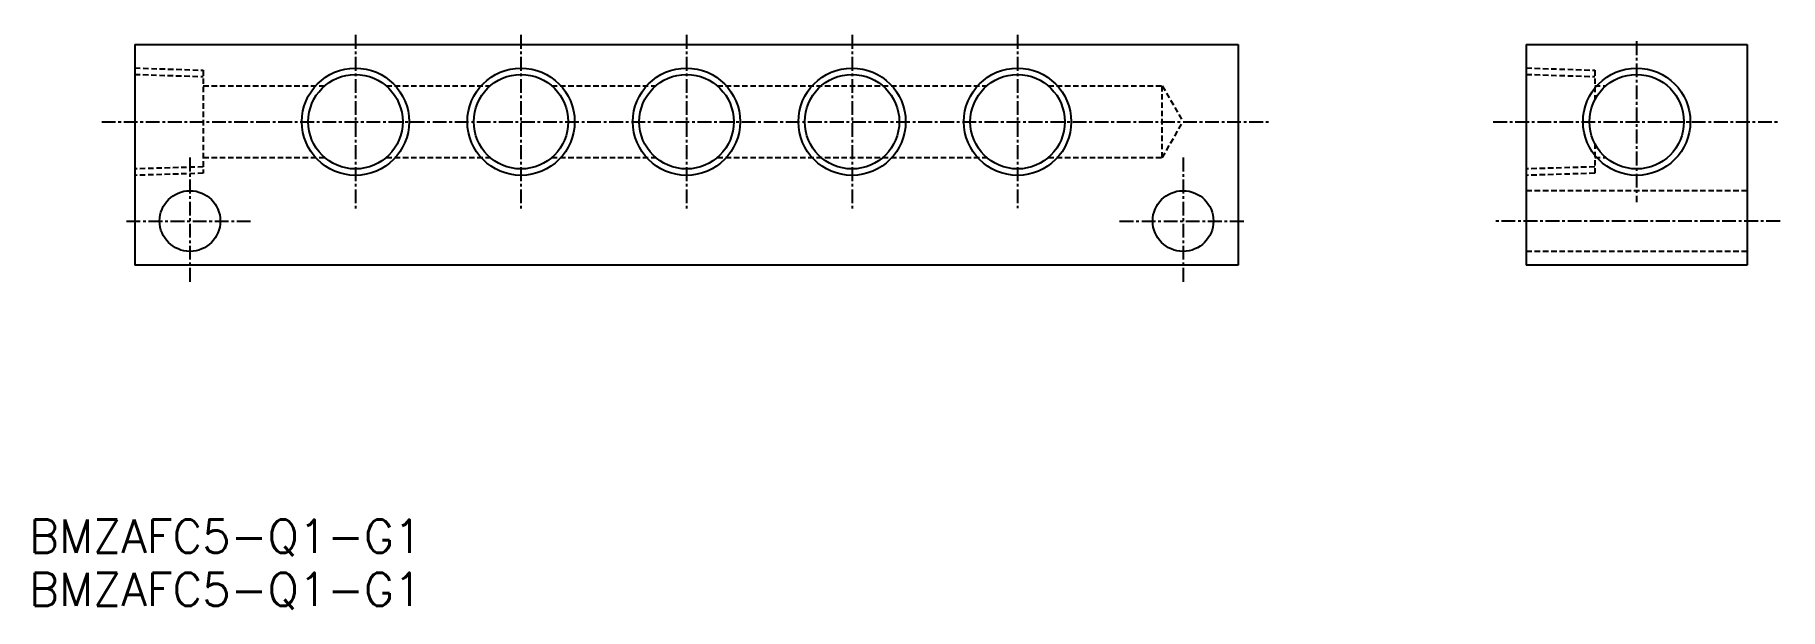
# Model space of a CAD drawing. Extents: x 592 to 750, y 178 to 230.
import ezdxf

# ---------------------------------------------------------------- set-up
doc = ezdxf.new("R2010")
doc.units = 0
doc.linetypes.add('CENTER', pattern=[2, 1.25, -0.25, 0.25, -0.25])
doc.linetypes.add('DASHED', pattern=[0.75, 0.5, -0.25])
doc.layers.get('0').update_dxf_attribs({"linetype": 'CONTINUOUS'})
doc.layers.add('CENTER', color=1, linetype='CENTER')
doc.styles.get("Standard").update_dxf_attribs({"font": 'txt.shx', "bigfont": 'extfont.shx'})

msp = doc.modelspace()

# ---------------------------------------------------------------- linework, layer by layer
at = {"color": 7, "linetype": 'CONTINUOUS'}
for p, q in [((601.16, 229.42), (701.16, 229.42)), ((601.16, 229.42), (601.16, 209.42)), ((701.16, 229.42), (701.16, 209.42)), ((727.27, 229.42), (727.27, 209.42)), ((727.27, 229.42), (747.27, 229.42)), ((747.27, 229.42), (747.27, 209.42)), ((601.16, 227.67), (601.16, 217.17)), ((701.16, 209.42), (601.16, 209.42)), ((747.27, 209.42), (727.27, 209.42))]:
    msp.add_line(p, q, dxfattribs=at)
at = {"color": 3, "linetype": 'DASHED'}
for p, q in [((601.14, 226.71), (607.36, 226.51)), ((601.16, 227.29), (607.36, 227.09)), ((607.36, 227.09), (607.36, 217.75)), ((727.27, 227.29), (733.47, 227.09)), ((727.27, 226.71), (733.47, 226.51)), ((733.47, 227.09), (733.47, 224.4)), ((607.36, 225.67), (618.37, 225.67)), ((623.95, 225.67), (633.37, 225.67)), ((638.95, 225.67), (648.37, 225.67)), ((653.95, 225.67), (678.37, 225.67)), ((683.95, 225.67), (694.28, 225.67)), ((694.28, 225.67), (696.16, 222.42)), ((694.28, 219.17), (694.28, 225.67)), ((733.47, 225.67), (734.48, 225.67)), ((694.28, 219.17), (696.16, 222.42)), ((733.47, 220.45), (733.47, 217.75)), ((607.36, 218.33), (601.14, 218.14)), ((607.36, 219.17), (618.37, 219.17)), ((623.95, 219.17), (633.37, 219.17)), ((638.95, 219.17), (648.37, 219.17)), ((653.95, 219.17), (678.37, 219.17)), ((683.95, 219.17), (694.28, 219.17)), ((733.47, 218.33), (727.27, 218.14)), ((733.47, 219.17), (734.48, 219.17)), ((607.36, 217.75), (601.16, 217.56)), ((733.47, 217.75), (727.27, 217.56)), ((747.27, 216.17), (727.27, 216.17)), ((747.27, 210.67), (727.27, 210.67))]:
    msp.add_line(p, q, dxfattribs=at)
at = {"color": 3, "linetype": 'CONTINUOUS'}
for centre in [(621.16, 222.42), (636.16, 222.42), (651.16, 222.42), (666.16, 222.42), (681.16, 222.42), (737.27, 222.42)]:
    msp.add_circle(centre, 4.86, dxfattribs=at)
at = {"color": 7, "linetype": 'CONTINUOUS'}
for centre, radius in [((621.16, 222.42), 4.28), ((636.16, 222.42), 4.28), ((651.16, 222.42), 4.28), ((666.16, 222.42), 4.28), ((681.16, 222.42), 4.28), ((737.27, 222.42), 4.28), ((606.16, 213.42), 2.75), ((696.16, 213.42), 2.75)]:
    msp.add_circle(centre, radius, dxfattribs=at)
at = {"layer": 'CENTER', "color": 1, "linetype": 'CENTER'}
for p, q in [((621.16, 230.29), (621.16, 214.56)), ((636.16, 230.29), (636.16, 214.56)), ((651.16, 230.29), (651.16, 214.56)), ((666.16, 230.29), (666.16, 214.56)), ((681.16, 230.29), (681.16, 214.59)), ((737.27, 229.71), (737.27, 215.14)), ((598.16, 222.42), (704.16, 222.42)), ((724.27, 222.42), (750.27, 222.42)), ((606.16, 219.17), (606.16, 207.67)), ((696.16, 219.17), (696.16, 207.67)), ((600.41, 213.42), (611.91, 213.42)), ((690.41, 213.42), (701.91, 213.42)), ((750.27, 213.42), (724.27, 213.42))]:
    msp.add_line(p, q, dxfattribs=at)

# ---------------------------------------------------------------- texts
at = {"color": 7, "linetype": 'CONTINUOUS'}
for p in [(591.59, 183.36), (591.59, 178.54)]:
    msp.add_text('BMZAFC5-Q1-G1', height=3, dxfattribs=at).set_placement(p)

doc.saveas('drawing.dxf')
